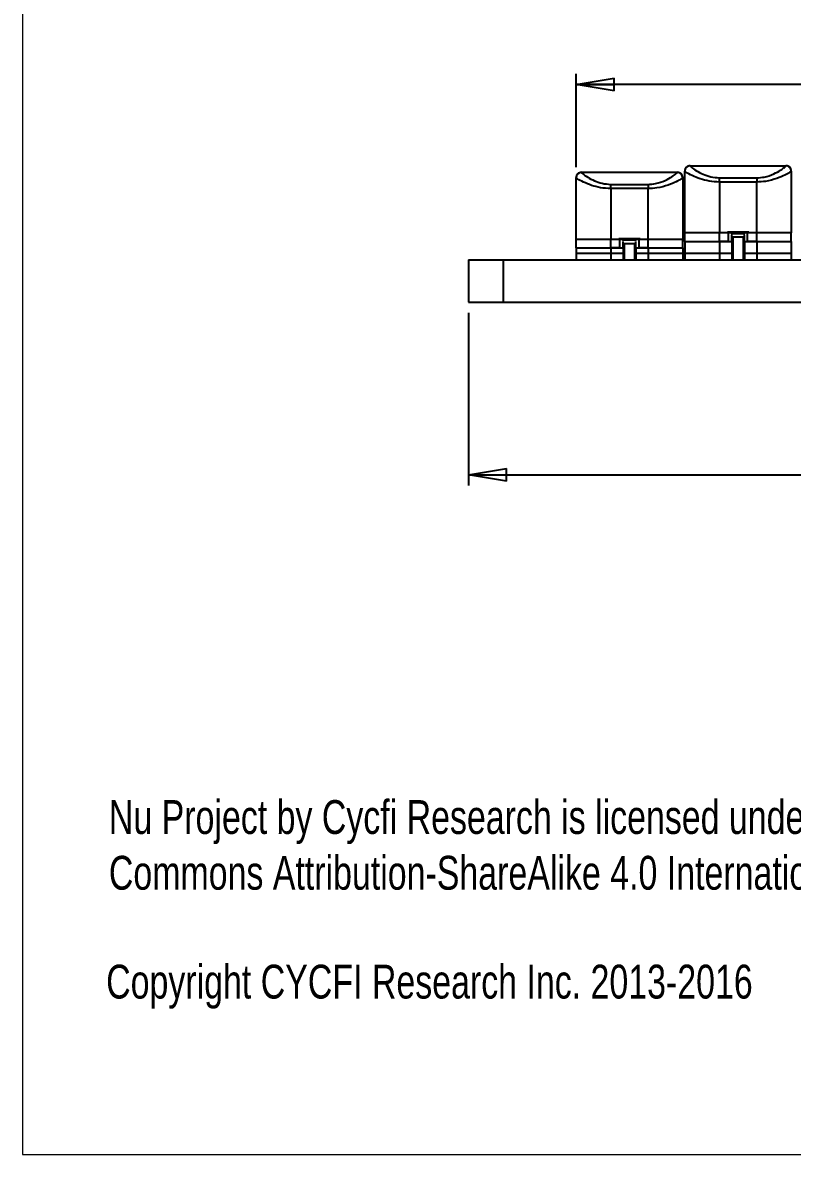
# Model space of a CAD drawing. Header units: millimetres. Extents: x 5 to 292, y 4 to 204.
# Drawn here: x 4.9 to 77.2, y 4.5 to 110.7 of the extents above; entities that cross this region are included whole.
import ezdxf

# ---------------------------------------------------------------- set-up
doc = ezdxf.new("R2010")
doc.units = ezdxf.units.MM
doc.layers.add('LAYER_1', color=179, linetype='Continuous')
doc.styles.add('SLDTEXTSTYLE0', font='TXT', dxfattribs={"width": 0.75})
doc.dimstyles.new('SLDDIMSTYLE0', dxfattribs={"dimtxt": 2.910417, "dimasz": 3.556, "dimexe": 0, "dimexo": 0.0625, "dimgap": 0.727604, "dimtad": 1, "dimrnd": 1e-09, "dimzin": 4, "dimdsep": 46, "dimtxsty": 'SLDTEXTSTYLE0', "dimblk1": 'CLOSED', "dimblk2": 'CLOSED', "dimsah": 1, "dimcen": 0.09, "dimadec": 0, "dimazin": 1, "dimtfac": 1, "dimtofl": 0, "dimtmove": 0, "dimatfit": 3, "dimldrblk": 'CLOSED', "dimfxl": 1, "dimfrac": 2, "dimtolj": 1, "dimtzin": 12, "dimarcsym": 0})

# ---------------------------------------------------------------- blocks, each defined once
blk = doc.blocks.new('SW_NOTE_0')
at = {"layer": 'LAYER_1', "color": 0, "char_height": 3.175, "attachment_point": 1, "style": 'SLDTEXTSTYLE0'}
for s, insert in [('Nu Project by Cycfi Research is licensed under a Creative', (0, 4.09)), ('Commons Attribution-ShareAlike 4.0 International License.', (0, -1.14))]:
    blk.add_mtext(s, dxfattribs=dict(at, insert=insert))
blk = doc.blocks.new('_CLOSED')
at = {"color": 0, "linetype": 'ByBlock', "lineweight": -2}
for p, q in [((-1, 0.166667), (0, 0)), ((-1, 0.166667), (-1, -0.166667)), ((0, 0), (-1, -0.166667)), ((0, 0), (-1, 0))]:
    blk.add_line(p, q, dxfattribs=at)
blk = doc.blocks.new('_D')
at = {"layer": 'LAYER_1'}
for p, q in [((46.8, 83.43), (46.8, 67.23)), ((148.4, 83.43), (148.4, 67.23)), ((46.8, 68.23), (148.4, 68.23))]:
    blk.add_line(p, q, dxfattribs=at)
at = {"layer": 'LAYER_1', "xscale": 3.556, "yscale": 3.556, "rotation": 180}
blk.add_blockref('_CLOSED', (46.8, 68.23, -116.8), dxfattribs=at)
at = {"layer": 'LAYER_1', "xscale": 3.556, "yscale": 3.556}
blk.add_blockref('_CLOSED', (148.4, 68.23, -116.8), dxfattribs=at)
at = {"layer": 'LAYER_1', "insert": (88.05, 71.98), "char_height": 2.91, "attachment_point": 1, "style": 'SLDTEXTSTYLE0'}
blk.add_mtext('101.60mm', dxfattribs=at)
blk = doc.blocks.new('_D_1')
at = {"layer": 'LAYER_1'}
for p, q in [((56.9, 97.11), (56.9, 105.87)), ((138.3, 97.11), (138.3, 105.87)), ((138.3, 104.87), (56.9, 104.87))]:
    blk.add_line(p, q, dxfattribs=at)
at = {"layer": 'LAYER_1', "xscale": 3.556, "yscale": 3.556, "rotation": 180}
blk.add_blockref('_CLOSED', (56.9, 104.87, -116.8), dxfattribs=at)
at = {"layer": 'LAYER_1', "xscale": 3.556, "yscale": 3.556}
blk.add_blockref('_CLOSED', (138.3, 104.87, -116.8), dxfattribs=at)
at = {"layer": 'LAYER_1', "insert": (89.12, 108.62), "char_height": 2.91, "attachment_point": 1, "style": 'SLDTEXTSTYLE0'}
blk.add_mtext('81.40mm', dxfattribs=at)

msp = doc.modelspace()

# ---------------------------------------------------------------- linework, layer by layer
at = {"color": 7, "linetype": 'Continuous', "lineweight": 18}
for p, q in [((4.92, 204.48), (4.92, 4.48)), ((4.92, 4.48), (291.92, 4.48))]:
    msp.add_line(p, q, dxfattribs=at)
at = {"color": 7, "linetype": 'Continuous', "lineweight": 25}
for p, q in [((67.099, 96.73), (67.099, 96.741)), ((67.099, 90.941), (67.099, 96.73)), ((67.599, 97.241), (67.599, 97.228)), ((67.599, 97.241), (76.599, 97.241)), ((76.599, 97.228), (76.599, 97.241)), ((77.099, 96.741), (77.099, 96.73)), ((77.099, 96.73), (77.099, 90.941)), ((56.899, 96.114), (56.899, 96.126)), ((56.899, 90.326), (56.899, 96.114)), ((57.399, 96.626), (57.399, 96.613)), ((57.399, 96.626), (66.399, 96.626)), ((66.399, 96.613), (66.399, 96.626)), ((66.899, 96.126), (66.899, 96.114)), ((66.899, 96.114), (66.899, 90.326)), ((70.349, 96.108), (73.849, 96.108)), ((70.349, 95.708), (70.349, 96.108)), ((70.349, 95.708), (70.349, 90.941)), ((73.849, 95.708), (70.349, 95.708)), ((73.849, 96.108), (73.849, 95.708)), ((73.849, 90.941), (73.849, 95.708)), ((60.149, 95.492), (63.649, 95.492)), ((60.149, 95.092), (60.149, 95.492)), ((63.649, 95.092), (60.149, 95.092)), ((60.149, 95.092), (60.149, 90.326)), ((63.649, 95.492), (63.649, 95.092)), ((63.649, 90.326), (63.649, 95.092)), ((56.899, 89.526), (56.899, 90.326)), ((60.149, 90.326), (56.899, 90.326)), ((60.149, 89.526), (60.149, 90.326)), ((60.999, 90.326), (60.149, 90.326)), ((60.899, 90.412), (60.899, 90.326)), ((60.899, 90.412), (61.917, 90.412)), ((60.999, 89.526), (60.999, 90.326)), ((61.229, 90.326), (60.999, 90.326)), ((61.917, 90.412), (62.899, 90.412)), ((62.799, 90.326), (62.569, 90.326)), ((62.799, 89.526), (62.799, 90.326)), ((63.649, 90.326), (62.799, 90.326)), ((62.899, 90.326), (62.899, 90.412)), ((63.649, 89.526), (63.649, 90.326)), ((66.899, 90.326), (63.649, 90.326)), ((66.899, 89.526), (66.899, 90.326)), ((67.099, 90.141), (67.099, 90.941)), ((70.349, 90.941), (67.099, 90.941)), ((70.349, 90.141), (70.349, 90.941)), ((71.199, 90.941), (70.349, 90.941)), ((71.099, 91.027), (71.099, 90.941)), ((71.099, 91.027), (72.117, 91.027)), ((71.199, 90.141), (71.199, 90.941)), ((71.43, 90.941), (71.199, 90.941)), ((71.499, 90.141), (71.499, 90.755)), ((71.499, 90.6), (71.599, 90.527)), ((71.599, 90.527), (71.599, 88.426)), ((72.108, 90.527), (71.599, 90.527)), ((72.599, 90.527), (72.108, 90.527)), ((72.117, 91.027), (73.099, 91.027)), ((72.599, 90.527), (72.699, 90.6)), ((72.599, 88.426), (72.599, 90.527)), ((72.699, 90.141), (72.699, 90.755)), ((72.999, 90.941), (72.769, 90.941)), ((72.999, 90.141), (72.999, 90.941)), ((73.849, 90.941), (72.999, 90.941)), ((73.099, 90.941), (73.099, 91.027)), ((73.849, 90.141), (73.849, 90.941)), ((77.099, 90.941), (73.849, 90.941)), ((77.099, 90.141), (77.099, 90.941)), ((56.899, 89.526), (56.899, 89.026)), ((56.899, 89.526), (60.149, 89.526)), ((60.149, 89.526), (60.149, 89.026)), ((60.149, 89.526), (61.299, 89.526)), ((60.999, 89.526), (60.149, 89.526)), ((61.299, 89.526), (61.299, 90.14)), ((61.299, 89.984), (61.399, 89.912)), ((61.299, 89.526), (61.299, 89.026)), ((61.299, 89.526), (61.399, 89.526)), ((61.399, 89.912), (61.399, 88.426)), ((61.908, 89.912), (61.399, 89.912)), ((62.399, 89.912), (61.908, 89.912)), ((62.399, 89.912), (62.499, 89.984)), ((62.399, 88.426), (62.399, 89.912)), ((62.399, 89.526), (62.499, 89.526)), ((62.499, 89.526), (62.499, 90.14)), ((62.499, 89.526), (62.499, 89.026)), ((62.499, 89.526), (63.649, 89.526)), ((63.649, 89.526), (62.799, 89.526)), ((63.649, 89.526), (63.649, 89.026)), ((63.649, 89.526), (66.899, 89.526)), ((66.899, 89.526), (66.899, 89.026)), ((67.099, 90.141), (67.099, 89.026)), ((67.099, 90.141), (70.349, 90.141)), ((70.349, 90.141), (70.349, 89.026)), ((70.349, 90.141), (71.499, 90.141)), ((71.199, 90.141), (70.349, 90.141)), ((71.499, 90.141), (71.499, 89.026)), ((71.499, 90.141), (71.599, 90.141)), ((72.599, 90.141), (72.699, 90.141)), ((72.699, 90.141), (73.849, 90.141)), ((72.699, 90.141), (72.699, 89.026)), ((73.849, 90.141), (72.999, 90.141)), ((73.849, 90.141), (73.849, 89.026)), ((73.849, 90.141), (77.099, 90.141)), ((77.099, 90.141), (77.099, 89.026)), ((46.799, 88.426), (46.799, 84.426)), ((46.799, 88.426), (50.049, 88.426)), ((50.049, 88.426), (50.049, 84.426)), ((50.049, 88.426), (145.149, 88.426)), ((56.899, 89.026), (56.899, 88.426)), ((56.899, 89.026), (60.149, 89.026)), ((60.149, 89.026), (60.149, 88.426)), ((60.149, 89.026), (61.299, 89.026)), ((60.149, 88.426), (61.299, 88.426)), ((61.299, 89.026), (61.299, 88.426)), ((61.299, 89.026), (61.399, 89.026)), ((62.399, 89.026), (62.499, 89.026)), ((62.499, 89.026), (63.649, 89.026)), ((62.499, 89.026), (62.499, 88.426)), ((62.499, 88.426), (63.649, 88.426)), ((63.649, 89.026), (63.649, 88.426)), ((63.649, 89.026), (66.899, 89.026)), ((66.899, 89.026), (66.899, 88.426)), ((67.099, 89.026), (70.349, 89.026)), ((67.099, 89.026), (67.099, 88.426)), ((70.349, 89.026), (71.499, 89.026)), ((70.349, 89.026), (70.349, 88.426)), ((70.349, 88.426), (71.499, 88.426)), ((71.499, 89.026), (71.599, 89.026)), ((71.499, 89.026), (71.499, 88.426)), ((72.599, 89.026), (72.699, 89.026)), ((72.699, 89.026), (73.849, 89.026)), ((72.699, 89.026), (72.699, 88.426)), ((72.699, 88.426), (73.849, 88.426)), ((73.849, 89.026), (77.099, 89.026)), ((73.849, 89.026), (73.849, 88.426)), ((77.099, 89.026), (77.099, 88.426)), ((46.799, 84.426), (50.049, 84.426)), ((50.049, 84.426), (145.149, 84.426))]:
    msp.add_line(p, q, dxfattribs=at)
at = {"color": 8, "linetype": 'Continuous', "lineweight": 25}
for p, q in [((61.229, 90.326), (62.569, 90.326)), ((71.43, 90.941), (72.769, 90.941)), ((72.116, 90.861), (71.454, 90.861)), ((72.745, 90.861), (72.116, 90.861)), ((61.916, 90.245), (61.254, 90.245)), ((62.545, 90.245), (61.916, 90.245))]:
    msp.add_line(p, q, dxfattribs=at)
at = {"color": 7, "linetype": 'Continuous', "lineweight": 25}
for centre, radius, start, end in [((67.599, 96.741), 0.5, 90, 180), ((67.599, 96.729), 0.499, 89.93396, 179.93409), ((76.599, 96.741), 0.5, 0, 90), ((76.6, 96.729), 0.499, 0.06585, 90.066), ((57.399, 96.126), 0.5, 90, 180), ((57.399, 96.113), 0.499, 89.93397, 179.93411), ((66.399, 96.126), 0.5, 0, 90), ((66.4, 96.113), 0.499, 0.06596, 90.066)]:
    msp.add_arc(centre, radius, start, end, dxfattribs=at)
for points, knots in [([(70.349, 95.708), (70.025, 95.727), (69.38, 95.764), (68.492, 96.019), (67.73, 96.333), (67.198, 96.623), (67.13, 96.696), (67.099, 96.73)], [0, 0, 0, 0, 0.1866321, 0.370743, 0.5756604, 0.8072292, 1, 1, 1, 1]), ([(67.599, 97.228), (67.625, 97.192), (67.682, 97.112), (68.127, 96.797), (68.767, 96.455), (69.516, 96.172), (70.073, 96.129), (70.349, 96.108)], [0, 0, 0, 0, 0.1995082, 0.4374512, 0.6436321, 0.8232041, 1, 1, 1, 1]), ([(73.849, 96.108), (74.087, 96.124), (74.679, 96.163), (75.476, 96.471), (76.107, 96.822), (76.518, 97.116), (76.572, 97.191), (76.599, 97.228)], [0, 0, 0, 0, 0.1524956, 0.3788594, 0.5926764, 0.7945709, 1, 1, 1, 1]), ([(77.099, 96.73), (77.067, 96.695), (77.003, 96.626), (76.512, 96.357), (75.756, 96.032), (74.813, 95.757), (74.129, 95.722), (73.849, 95.708)], [0, 0, 0, 0, 0.1984943, 0.3948236, 0.606621, 0.838824, 1, 1, 1, 1]), ([(60.149, 95.092), (59.825, 95.111), (59.18, 95.148), (58.292, 95.404), (57.53, 95.717), (56.998, 96.008), (56.93, 96.081), (56.899, 96.114)], [0, 0, 0, 0, 0.1866321, 0.3707431, 0.5756604, 0.8072292, 1, 1, 1, 1]), ([(57.399, 96.613), (57.425, 96.576), (57.482, 96.497), (57.927, 96.181), (58.567, 95.839), (59.316, 95.556), (59.873, 95.514), (60.149, 95.492)], [0, 0, 0, 0, 0.1995082, 0.4374512, 0.643632, 0.8232041, 1, 1, 1, 1]), ([(63.649, 95.492), (63.887, 95.508), (64.479, 95.548), (65.276, 95.855), (65.907, 96.207), (66.318, 96.5), (66.372, 96.575), (66.399, 96.613)], [0, 0, 0, 0, 0.1524958, 0.3788594, 0.5926765, 0.794571, 1, 1, 1, 1]), ([(66.899, 96.114), (66.867, 96.079), (66.803, 96.011), (66.312, 95.741), (65.556, 95.417), (64.613, 95.141), (63.929, 95.107), (63.649, 95.092)], [0, 0, 0, 0, 0.1984943, 0.3948235, 0.6066208, 0.8388238, 1, 1, 1, 1])]:
    msp.add_open_spline(points, degree=3, knots=knots, dxfattribs=at)

# ---------------------------------------------------------------- block references
at = {"layer": 'LAYER_1'}
msp.add_blockref('SW_NOTE_0', (13.019, 33.63), dxfattribs=at)

# ---------------------------------------------------------------- texts
at = {"layer": 'LAYER_1', "insert": (12.766, 22.275), "char_height": 3.175, "attachment_point": 1, "style": 'SLDTEXTSTYLE0'}
msp.add_mtext('Copyright CYCFI Research Inc. 2013-2016', dxfattribs=at)

# ---------------------------------------------------------------- dimensions: what is measured, and where the dimension line sits
at = {"layer": 'LAYER_1'}
for base, p1, p2, picture, middle in [((56.899, 104.872), (138.299, 96.114), (56.899, 96.114), '_D_1', (97.599, 104.872)), ((148.399, 68.226), (46.799, 84.426), (148.399, 84.426), '_D', (97.599, 68.226))]:
    dim = msp.add_linear_dim(base=base, p1=p1, p2=p2, dimstyle='SLDDIMSTYLE0', dxfattribs=at)
    dim.commit()
    dim.dimension.update_dxf_attribs({"geometry": picture, "text_midpoint": middle, "dimtype": 160})

doc.saveas('drawing.dxf')
